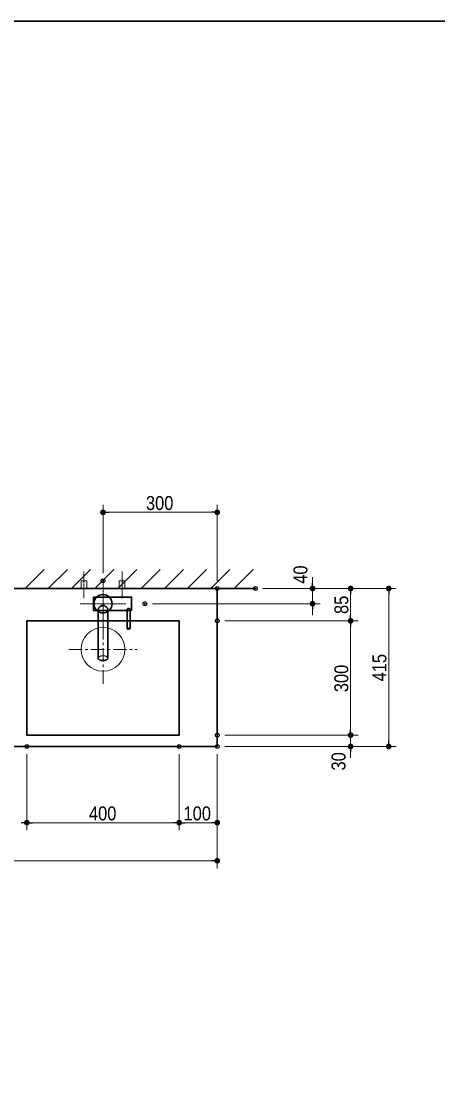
# Model space of a CAD drawing. Units: millimetres, scale not verified. Extents: x -6062 to 6062, y -3045 to 3045.
# Drawn here: x -1128 to -33, y 0 to 2770 of the extents above; entities that cross this region are included whole.
import ezdxf
from ezdxf.enums import TextEntityAlignment as Align

# ---------------------------------------------------------------- set-up
doc = ezdxf.new("R2010")
doc.units = ezdxf.units.MM
doc.header["$LTSCALE"] = 20
doc.header["$PDMODE"] = 32
doc.header["$PDSIZE"] = 10
doc.linetypes.add('USER2', pattern=[2.91, 1.76, -0.4, 0.35, -0.4])
for name, color, linetype, lineweight in [('0-0_4給排水', 7, 'Continuous', 15), ('0-1_1図面枠', 7, 'Continuous', 20), ('0-2_2寸法-1', 7, 'Continuous', 15), ('0-3_0', 7, 'Continuous', 25), ('0-5_5ボウル・キャビネット', 7, 'Continuous', 15), ('0-6_2寸法-2', 7, 'Continuous', 15)]:
    doc.layers.add(name, color=color, linetype=linetype, lineweight=lineweight)
doc.layers.add('0-4_Defpoints', color=7, linetype='Continuous')
doc.styles.add('ＭＳ Ｐゴシック', font='')
doc.styles.get('ＭＳ Ｐゴシック').set_extended_font_data('MS PGothic')

# ---------------------------------------------------------------- blocks, each defined once
blk = doc.blocks.new('グループ-7')
at = {"layer": '0-1_1図面枠', "lineweight": 35}
blk.add_lwpolyline([(-80000, 55400), (80000, 55400), (80000, -55400), (-80000, -55400)], close=True, dxfattribs=at)
blk = doc.blocks.new('図面枠')
at = {"layer": '0-1_1図面枠'}
blk.add_blockref('グループ-7', (0, 0), dxfattribs=at)
blk = doc.blocks.new('_Dot')
at = {"layer": '0-3_0'}
blk.add_line((-10, 0), (-20, 0), dxfattribs=at)
for points in [[(0, 0), (-10, 0), (-9.92, 1.25)], [(0, 0), (-9.92, -1.25), (-10, 0)], [(0, 0), (-9.92, 1.25), (-9.69, 2.49)], [(0, 0), (-9.69, -2.49), (-9.92, -1.25)], [(0, 0), (-9.69, 2.49), (-9.3, 3.68)], [(0, 0), (-9.3, -3.68), (-9.69, -2.49)], [(0, 0), (-9.3, 3.68), (-8.76, 4.82)], [(0, 0), (-8.76, -4.82), (-9.3, -3.68)], [(0, 0), (-8.76, 4.82), (-8.09, 5.88)], [(0, 0), (-8.09, -5.88), (-8.76, -4.82)], [(0, 0), (-8.09, 5.88), (-7.29, 6.85)], [(0, 0), (-7.29, -6.85), (-8.09, -5.88)], [(0, 0), (-7.29, 6.85), (-6.37, 7.71)], [(0, 0), (-6.37, -7.71), (-7.29, -6.85)], [(0, 0), (-6.37, 7.71), (-5.36, 8.44)], [(0, 0), (-5.36, -8.44), (-6.37, -7.71)], [(0, 0), (-5.36, 8.44), (-4.26, 9.05)], [(0, 0), (-4.26, -9.05), (-5.36, -8.44)], [(0, 0), (-4.26, 9.05), (-3.09, 9.51)], [(0, 0), (-3.09, -9.51), (-4.26, -9.05)], [(0, 0), (-3.09, 9.51), (-1.87, 9.82)], [(0, 0), (-1.87, -9.82), (-3.09, -9.51)], [(0, 0), (-1.87, 9.82), (-0.63, 9.98)], [(0, 0), (-0.63, -9.98), (-1.87, -9.82)], [(0, 0), (-0.63, 9.98), (0.63, 9.98)], [(0, 0), (0.63, -9.98), (-0.63, -9.98)], [(0, 0), (0.63, 9.98), (1.87, 9.82)], [(0, 0), (1.87, 9.82), (3.09, 9.51)], [(0, 0), (3.09, 9.51), (4.26, 9.05)], [(0, 0), (4.26, 9.05), (5.36, 8.44)], [(0, 0), (5.36, 8.44), (6.37, 7.71)], [(0, 0), (6.37, 7.71), (7.29, 6.85)], [(0, 0), (7.29, 6.85), (8.09, 5.88)], [(0, 0), (8.09, 5.88), (8.76, 4.82)], [(0, 0), (8.76, 4.82), (9.3, 3.68)], [(0, 0), (9.3, 3.68), (9.69, 2.49)], [(0, 0), (9.69, 2.49), (9.92, 1.25)], [(0, 0), (9.92, 1.25), (10, 0)], [(0, 0), (1.87, -9.82), (0.63, -9.98)], [(0, 0), (3.09, -9.51), (1.87, -9.82)], [(0, 0), (4.26, -9.05), (3.09, -9.51)], [(0, 0), (5.36, -8.44), (4.26, -9.05)], [(0, 0), (6.37, -7.71), (5.36, -8.44)], [(0, 0), (7.29, -6.85), (6.37, -7.71)], [(0, 0), (8.09, -5.88), (7.29, -6.85)], [(0, 0), (8.76, -4.82), (8.09, -5.88)], [(0, 0), (9.3, -3.68), (8.76, -4.82)], [(0, 0), (9.69, -2.49), (9.3, -3.68)], [(0, 0), (9.92, -1.25), (9.69, -2.49)], [(0, 0), (10, 0), (9.92, -1.25)]]:
    blk.add_solid(points, dxfattribs=at)
blk = doc.blocks.new('グループ-19')
at = {"layer": '0-0_4給排水', "linetype": 'USER2'}
for p, q in [((17500, 26000), (17500, 23600)), ((17500, 26000), (17500, 23600)), ((18700, 24800), (16300, 24800))]:
    blk.add_line(p, q, dxfattribs=at)
at = {"layer": '0-0_4給排水', "lineweight": 30}
blk.add_lwpolyline([(17000, 25150), (19000, 25150), (19000, 24450), (17000, 24450)], close=True, dxfattribs=at)
for points in [[(17485.7, 24712.3), (17473, 24710.9), (17448, 24705.4), (17424, 24697), (17401.2, 24686.1), (17379.7, 24673.2), (17359.5, 24658.8), (17340.7, 24643.3), (17323.3, 24626.9), (17307.5, 24609.9), (17293.2, 24592.6), (17280.6, 24575.2), (17270, 24557.9), (17261.4, 24541.1), (17255.1, 24525.1), (17251.3, 24510.1), (17250.3, 24503.1), (17250, 24496.5), (17250, 21942.1), (17251, 21930.9), (17254.2, 21919.4), (17259.7, 21907.7), (17267.6, 21896.1), (17277.9, 21884.7), (17290.8, 21873.7), (17305.9, 21863.3), (17323.2, 21853.7), (17342.4, 21845.1), (17363.2, 21837.5), (17385.2, 21831.1), (17408, 21825.9), (17431.2, 21821.9), (17454.5, 21819.2), (17477.5, 21817.6), (17500, 21817.1), (17522.5, 21817.6), (17545.5, 21819.2), (17568.8, 21821.9), (17592, 21825.9), (17614.8, 21831.1)], [(17614.8, 21831.1), (17636.8, 21837.5), (17657.6, 21845.1), (17676.8, 21853.7), (17694.1, 21863.3), (17709.2, 21873.7), (17722.1, 21884.7), (17732.4, 21896.1), (17740.3, 21907.7), (17745.8, 21919.4), (17749, 21930.9), (17750, 21942.1), (17750, 24496.9), (17749.7, 24503.5), (17748.7, 24510.5), (17744.8, 24525.4), (17738.5, 24541.5), (17729.8, 24558.4), (17719, 24575.8), (17706.1, 24593.5), (17691.6, 24611), (17675.4, 24628.2), (17657.6, 24644.8), (17638.6, 24660.3), (17618, 24674.7), (17596.2, 24687.4), (17573.2, 24698.1), (17549, 24706.2), (17524, 24711.3), (17511.3, 24712.5), (17498.5, 24712.9), (17485.7, 24712.3)], [(18919.7, 23497.4), (18920, 23501), (18920, 24496.9), (18919.6, 24500.9), (18918.5, 24505), (18916.5, 24509.2), (18913.9, 24513.4), (18910.5, 24517.6), (18906.4, 24521.6), (18901.7, 24525.5), (18896.4, 24529.2), (18890.6, 24532.7), (18884.3, 24535.8), (18877.5, 24538.5), (18870.4, 24540.7), (18862.9, 24542.6), (18855.3, 24543.9), (18847.5, 24544.7), (18839.6, 24544.9), (18831.7, 24544.6), (18824, 24543.8), (18816.4, 24542.4), (18809, 24540.6), (18802, 24538.3), (18795.3, 24535.5), (18789, 24532.5), (18783.3, 24529.1), (18778, 24525.4), (18773.4, 24521.5), (18769.4, 24517.4), (18766.1, 24513.3), (18763.4, 24509.1), (18761.5, 24504.9), (18760.4, 24500.8), (18760, 24496.8), (18760, 23501), (18760.3, 23497.4), (18761.3, 23493.7), (18763.1, 23490), (18765.6, 23486.2)], [(18765.6, 23486.2), (18768.9, 23482.6), (18773, 23479.1), (18777.9, 23475.7), (18783.4, 23472.7), (18789.6, 23469.9), (18796.2, 23467.5), (18803.3, 23465.4), (18810.6, 23463.8), (18818, 23462.5), (18825.4, 23461.6), (18832.8, 23461.1), (18840, 23461), (18847.2, 23461.1), (18854.6, 23461.6), (18862, 23462.5), (18869.4, 23463.8), (18876.7, 23465.4), (18883.8, 23467.5), (18890.4, 23469.9), (18896.6, 23472.7), (18902.1, 23475.7), (18907, 23479.1), (18911.1, 23482.6), (18914.4, 23486.2), (18916.9, 23490), (18918.7, 23493.7), (18919.7, 23497.4)]]:
    blk.add_lwpolyline(points, dxfattribs=at)
at = {"layer": '0-0_4給排水'}
for points in [[(18920, 23501), (18919.7, 23504.6), (18918.7, 23508.2), (18916.9, 23512), (18914.4, 23515.7), (18911.1, 23519.3), (18907, 23522.9), (18902.1, 23526.2), (18896.6, 23529.2), (18890.4, 23532), (18883.8, 23534.4), (18876.7, 23536.5), (18869.4, 23538.2), (18862, 23539.4), (18854.6, 23540.3), (18847.2, 23540.8), (18840, 23541), (18832.8, 23540.8), (18825.4, 23540.3), (18818, 23539.4), (18810.6, 23538.2), (18803.3, 23536.5), (18796.2, 23534.4), (18789.6, 23532), (18783.4, 23529.2), (18777.9, 23526.2), (18773, 23522.9), (18768.9, 23519.3), (18765.6, 23515.7), (18763.1, 23512), (18761.3, 23508.2), (18760.3, 23504.6), (18760, 23501)], [(17750, 21942.1), (17749, 21953.3), (17745.8, 21964.9), (17740.3, 21976.5), (17732.4, 21988.1), (17722.1, 21999.5), (17709.2, 22010.5), (17694.1, 22020.9), (17676.8, 22030.5), (17657.6, 22039.2), (17636.8, 22046.7), (17614.8, 22053.2), (17592, 22058.3), (17568.8, 22062.3), (17545.5, 22065), (17522.5, 22066.6), (17500, 22067.1), (17477.5, 22066.6), (17454.5, 22065), (17431.2, 22062.3), (17408, 22058.3), (17385.2, 22053.2), (17363.2, 22046.7), (17342.4, 22039.2), (17323.2, 22030.5), (17305.9, 22020.9), (17290.8, 22010.5), (17277.9, 21999.5), (17267.6, 21988.1), (17259.7, 21976.5), (17254.2, 21964.9), (17251, 21953.3), (17250, 21942.1)]]:
    blk.add_lwpolyline(points, dxfattribs=at)
at = {"layer": '0-0_4給排水', "lineweight": 30}
blk.add_circle((17500, 24800), 480, dxfattribs=at)
blk = doc.blocks.new('グループ-20')
at = {"layer": '0-0_4給排水', "linetype": 'USER2'}
for p, q in [((16500, 25100), (16500, 26500)), ((18500, 25100), (18500, 26500))]:
    blk.add_line(p, q, dxfattribs=at)
at = {"layer": '0-0_4給排水'}
for points in [[(16350, 25600), (16350, 26000), (16650, 26000), (16650, 25600)], [(18350, 25600), (18350, 26000), (18650, 26000), (18650, 25600)]]:
    blk.add_lwpolyline(points, dxfattribs=at)
blk.add_blockref('グループ-19', (0, 0), dxfattribs=at)

msp = doc.modelspace()

# ---------------------------------------------------------------- linework, layer by layer
at = {"layer": '0-2_2寸法-1'}
for p, q in [((-912.5, 1320), (-912.5, 1500)), ((-612.5, 1300), (-612.5, 1500)), ((-897.49, 1480), (-627.51, 1480)), ((-492.5, 1280), (-242.5, 1280)), ((-242.5, 1280), (-142.5, 1280)), ((-262.5, 1210.01), (-262.5, 1264.99)), ((-162.5, 880.01), (-162.5, 1264.99)), ((-592.5, 1195), (-242.5, 1195)), ((-592.5, 1195), (-242.5, 1195)), ((-262.5, 1179.99), (-262.5, 910.01)), ((-592.5, 895), (-242.5, 895)), ((-242.5, 865), (-142.5, 865)), ((-1112.5, 845), (-1112.5, 645)), ((-1112.5, 845), (-1112.5, 645)), ((-712.5, 845), (-712.5, 645)), ((-712.5, 845), (-712.5, 645)), ((-612.5, 845), (-612.5, 645)), ((-727.51, 665), (-1097.49, 665)), ((-697.49, 665), (-627.51, 665)), ((-612.5, 645), (-612.5, 545)), ((-627.51, 565), (-2097.49, 565))]:
    msp.add_line(p, q, dxfattribs=at)
at = {"layer": '0-4_Defpoints'}
for p in [(-612.5, 1480), (-912.5, 1300), (-612.5, 1280), (-512.5, 1280), (-362.5, 1280), (-262.5, 1280), (-262.5, 1280), (-162.5, 1280), (-802.5, 1240), (-612.5, 1195), (-612.5, 895), (-262.5, 895), (-1112.5, 865), (-712.5, 865), (-612.5, 865), (-262.5, 865), (-1112.5, 665), (-1112.5, 665), (-612.5, 665), (-612.5, 665)]:
    msp.add_point(p, dxfattribs=at)
at = {"layer": '0-5_5ボウル・キャビネット'}
for p, q in [((-1117.1, 1280), (-1067.1, 1330)), ((-1056.14, 1280), (-1006.14, 1330)), ((-995.18, 1280), (-945.18, 1330)), ((-934.22, 1280), (-884.22, 1330)), ((-873.26, 1280), (-823.26, 1330)), ((-812.3, 1280), (-762.3, 1330)), ((-751.34, 1280), (-701.34, 1330)), ((-690.38, 1280), (-640.38, 1330)), ((-629.42, 1280), (-579.42, 1330)), ((-568.46, 1280), (-518.46, 1330))]:
    msp.add_line(p, q, dxfattribs=at)
at = {"layer": '0-5_5ボウル・キャビネット', "lineweight": 30}
msp.add_line((-512.5, 1280), (-2212.5, 1280), dxfattribs=at)
at = {"layer": '0-5_5ボウル・キャビネット', "linetype": 'USER2'}
for p, q in [((-912.5, 1030), (-912.5, 1210)), ((-1002.5, 1120), (-822.5, 1120))]:
    msp.add_line(p, q, dxfattribs=at)
at = {"layer": '0-5_5ボウル・キャビネット', "lineweight": 30}
for points in [[(-2112.5, 1280), (-612.5, 1280), (-612.5, 865), (-2112.5, 865)], [(-1112.5, 1195), (-712.5, 1195), (-712.5, 895), (-1112.5, 895)]]:
    msp.add_lwpolyline(points, close=True, dxfattribs=at)
at = {"layer": '0-5_5ボウル・キャビネット'}
msp.add_circle((-912.5, 1120), 57.5, dxfattribs=at)
at = {"layer": '0-6_2寸法-2'}
for p, q in [((-362.5, 1295.01), (-362.5, 1310.01)), ((-492.5, 1280), (-342.5, 1280)), ((-362.5, 1240), (-362.5, 1280)), ((-782.5, 1240), (-342.5, 1240)), ((-362.5, 1224.99), (-362.5, 1209.99)), ((-262.5, 910.01), (-262.5, 925.01)), ((-592.5, 895), (-242.5, 895)), ((-262.5, 865), (-262.5, 895)), ((-592.5, 865), (-242.5, 865)), ((-262.5, 849.99), (-262.5, 834.99))]:
    msp.add_line(p, q, dxfattribs=at)

# ---------------------------------------------------------------- block references
at = {"layer": '0-0_4給排水', "xscale": 0.05, "yscale": 0.05}
msp.add_blockref('グループ-20', (-1787.5, 0), dxfattribs=at)
at = {"layer": '0-1_1図面枠', "xscale": 0.05, "yscale": 0.05}
msp.add_blockref('図面枠', (-1787.5, 0), dxfattribs=at)
at = {"layer": '0-2_2寸法-1', "xscale": 0.7503418, "yscale": 0.7503418}
for p, rotation in [((-912.5, 1480), 180), ((-262.5, 1280), 90), ((-162.5, 1280), 90), ((-262.5, 1195), 270), ((-262.5, 1195), 90), ((-262.5, 895), 270), ((-162.5, 865), 270), ((-1112.5, 665), 180), ((-712.5, 665), 180)]:
    msp.add_blockref('_Dot', p, dxfattribs=dict(at, rotation=rotation))
for p in [(-612.5, 1480), (-1112.5, 665), (-712.5, 665), (-612.5, 665), (-612.5, 565)]:
    msp.add_blockref('_Dot', p, dxfattribs=at)
at = {"layer": '0-6_2寸法-2', "xscale": 0.7503418, "yscale": 0.7503418}
for p, rotation in [((-362.5, 1280), 270), ((-362.5, 1240), 90), ((-262.5, 895), 270), ((-262.5, 865), 90)]:
    msp.add_blockref('_Dot', p, dxfattribs=dict(at, rotation=rotation))

# ---------------------------------------------------------------- texts
at = {"layer": '0-2_2寸法-1', "style": 'ＭＳ Ｐゴシック', "width": 0.9}
for s, p in [('300', (-799.78, 1475.04)), ('400', (-949.39, 660.04)), ('100', (-701.11, 660.04))]:
    msp.add_text(s, height=36.66, dxfattribs=at).set_placement(p, align=Align.BOTTOM_LEFT)
for s, p in [('85', (-257.44, 1213.01)), ('415', (-157.54, 1036)), ('300', (-257.54, 1007.72))]:
    msp.add_text(s, height=36.66, rotation=90, dxfattribs=at).set_placement(p, align=Align.BOTTOM_LEFT)
at = {"layer": '0-6_2寸法-2', "style": 'ＭＳ Ｐゴシック', "width": 0.9}
for s, p in [('40', (-364.98, 1292.41)), ('30', (-264.98, 802.02))]:
    msp.add_text(s, height=36.66, rotation=90, dxfattribs=at).set_placement(p, align=Align.BOTTOM_LEFT)

doc.saveas('drawing.dxf')
